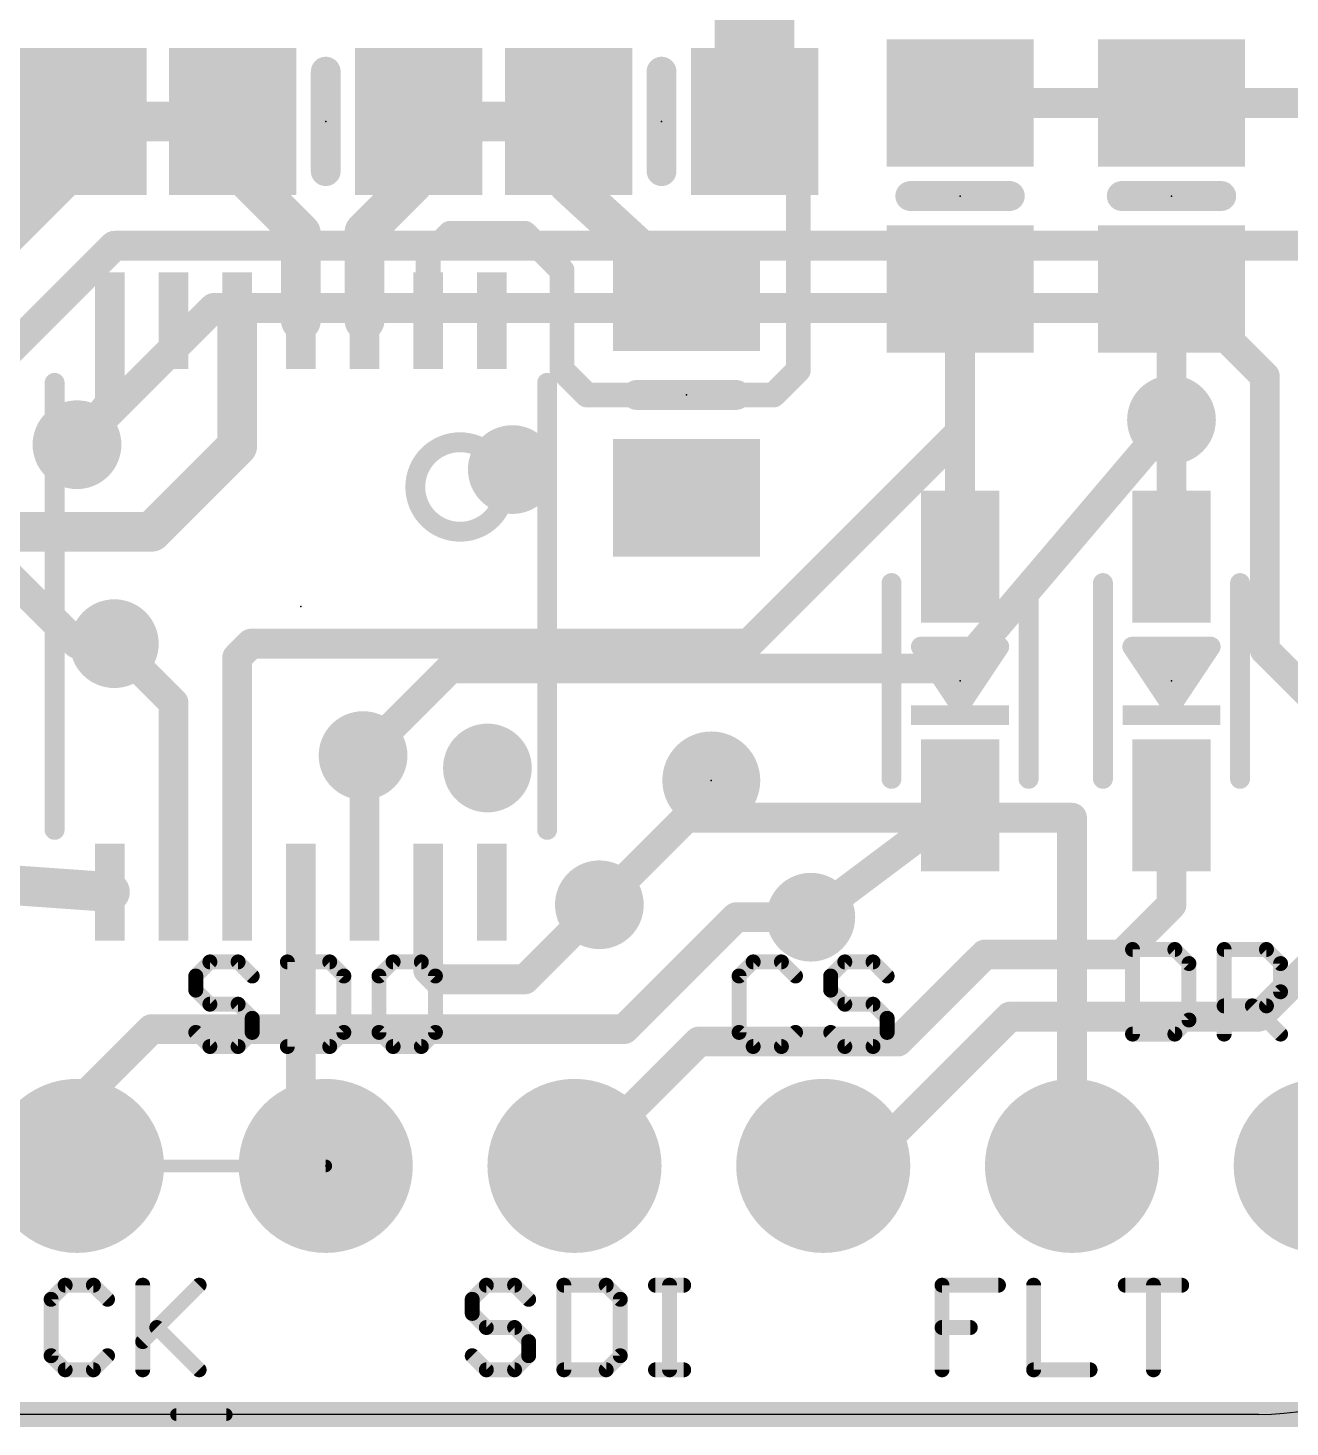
# Model space of a CAD drawing. Extents: x -11.5 to 29.3, y -5.3 to 31.6.
# Drawn here: x 9.02 to 21.91, y -0.13 to 14.16 of the extents above; entities that cross this region are included whole.
import ezdxf

# ---------------------------------------------------------------- set-up
doc = ezdxf.new("R2010")
doc.units = 0
for name, color, linetype in [('1', 12, 'CONTINUOUS'), ('16', 132, 'CONTINUOUS'), ('17', 110, 'CONTINUOUS'), ('18', 110, 'CONTINUOUS'), ('20', 53, 'CONTINUOUS'), ('21', 40, 'CONTINUOUS'), ('23', 40, 'CONTINUOUS'), ('47', 253, 'CONTINUOUS')]:
    doc.layers.add(name, color=color, linetype=linetype)

# ---------------------------------------------------------------- blocks, each defined once
blk = doc.blocks.new('RECT')
blk.add_solid([(-0.5, -0.5), (0.5, -0.5), (-0.5, 0.5), (0.5, 0.5)])
blk = doc.blocks.new('PIE')
at = {"const_width": 0.5}
blk.add_lwpolyline([(0, -0.25, 1), (0, 0.25, 1), (0, -0.25)], format="xyb", dxfattribs=at)
blk = doc.blocks.new('ROUNDP')
at = {"const_width": 0.5}
blk.add_lwpolyline([(0, -0.25, 1), (0, 0.25, 1), (0, -0.25)], format="xyb", dxfattribs=at)
blk = doc.blocks.new('ROUNDV')
at = {"const_width": 0.5}
blk.add_lwpolyline([(0, -0.25, 1), (0, 0.25, 1), (0, -0.25)], format="xyb", dxfattribs=at)

msp = doc.modelspace()

# ---------------------------------------------------------------- linework, layer by layer
at = {"layer": '1'}
for points, const_width in [([(16.444, 13.208), (16.444, 15.101)], 0.8128), ([(18.542, 13.396), (20.701, 13.396)], 0.3048), ([(20.701, 13.396), (22.733, 13.396)], 0.3048), ([(11.115, 13.208), (9.586, 13.208)], 0.4064), ([(9.586, 13.208), (9.586, 12.827)], 0.4064), ([(11.115, 12.761), (11.115, 13.208)], 0.4064), ([(12.954, 13.02), (13.015, 13.208)], 0.4064), ([(13.015, 13.208), (14.544, 13.208)], 0.4064), ([(14.544, 13.208), (14.544, 12.568)], 0.4064), ([(16.891, 12.761), (16.444, 13.208)], 0.254), ([(12.954, 12.573), (12.954, 13.02)], 0.4064), ([(9.586, 12.827), (8.062, 11.303)], 0.4064), ([(11.811, 12.065), (11.115, 12.761)], 0.4064), ([(16.891, 10.668), (16.891, 12.761)], 0.254), ([(12.461, 12.08), (12.954, 12.573)], 0.4064), ([(14.544, 12.568), (15.748, 11.464)], 0.4064), ([(11.811, 11.1728), (11.811, 12.065)], 0.4064), ([(12.461, 11.1728), (12.461, 12.08)], 0.4064), ([(13.111, 11.841), (13.335, 12.065)], 0.254), ([(13.335, 12.065), (14.097, 12.065)], 0.254), ([(14.097, 12.065), (14.478, 11.684)], 0.254), ([(13.111, 11.1728), (13.111, 11.841)], 0.254), ([(14.478, 11.684), (14.478, 10.668)], 0.254), ([(18.542, 10.033), (18.542, 11.496)], 0.3048), ([(20.701, 11.496), (20.701, 10.668)], 0.3048), ([(20.701, 11.496), (20.701, 10.16)], 0.3048), ([(9.861, 10.332), (9.861, 11.1728)], 0.3048), ([(11.161, 9.891), (11.161, 11.1728)], 0.4064), ([(14.478, 10.668), (14.732, 10.414)], 0.254), ([(16.637, 10.414), (16.891, 10.668)], 0.254), ([(9.525, 9.906), (9.861, 10.332)], 0.3048), ([(14.732, 10.414), (16.637, 10.414)], 0.254), ([(20.701, 10.16), (20.701, 8.763)], 0.3048), ([(18.542, 10.033), (16.383, 7.874)], 0.3048), ([(18.542, 8.763), (18.542, 10.033)], 0.3048), ([(10.287, 9.017), (11.161, 9.891)], 0.4064), ([(8.443, 9.017), (10.287, 9.017)], 0.4064), ([(10.511, 7.269), (9.906, 7.874)], 0.3048), ([(11.303, 7.874), (11.161, 7.732)], 0.3048), ([(16.383, 7.874), (11.303, 7.874)], 0.3048), ([(11.161, 7.732), (11.161, 5.3372)], 0.3048), ([(10.511, 5.3372), (10.511, 7.269)], 0.3048), ([(12.461, 6.716), (12.446, 6.731)], 0.3048), ([(12.461, 5.3372), (12.461, 6.716)], 0.3048), ([(18.542, 6.223), (17.018, 5.08)], 0.3048), ([(20.701, 6.223), (20.701, 5.207)], 0.3048), ([(9.861, 5.3372), (8.062, 5.4642)], 0.4064), ([(11.811, 5.3372), (11.811, 2.794)], 0.3048), ([(13.111, 5.3372), (13.111, 4.542)], 0.3048), ([(14.097, 4.445), (14.859, 5.207)], 0.3048), ([(14.478, 4.826), (14.859, 5.207)], 0.3048), ([(20.701, 5.207), (20.193, 4.699)], 0.3048), ([(22.733, 5.207), (21.59, 4.064)], 0.3048), ([(18.796, 4.699), (17.907, 3.81)], 0.3048), ([(20.193, 4.699), (18.796, 4.699)], 0.3048), ([(13.111, 4.542), (13.208, 4.445)], 0.3048), ([(13.208, 4.445), (14.097, 4.445)], 0.3048), ([(19.05, 4.064), (17.526, 2.54)], 0.3048), ([(21.59, 4.064), (19.05, 4.064)], 0.3048), ([(15.875, 3.81), (14.605, 2.54)], 0.3048), ([(17.907, 3.81), (15.875, 3.81)], 0.3048), ([(11.811, 2.794), (12.065, 2.54)], 0.3048), ([(17.526, 2.54), (17.145, 2.54)], 0.3048), ([(24.13, 0), (0, 0)], 0.254)]:
    msp.add_lwpolyline(points, dxfattribs=dict(at, const_width=const_width))
for points, const_width in [([(18.542, 13.4722, 1), (18.542, 13.3198)], 0.1524), ([(20.701, 13.4722, 1), (20.701, 13.3198)], 0.1524), ([(20.701, 13.3198, 1), (20.701, 13.4722)], 0.1524), ([(9.586, 13.3096, 1), (9.586, 13.1064)], 0.2032), ([(9.6876, 13.208, 1), (9.4844, 13.208)], 0.2032), ([(11.2166, 13.208, 1), (11.0134, 13.208)], 0.2032), ([(11.115, 13.1064, 1), (11.115, 13.3096)], 0.2032), ([(13.015, 13.3096, 1), (13.015, 13.1064)], 0.2032), ([(13.1116, 13.1766, 1), (12.9184, 13.2394)], 0.2032), ([(14.6456, 13.208, 1), (14.4424, 13.208)], 0.2032), ([(14.544, 13.1064, 1), (14.544, 13.3096)], 0.2032), ([(16.2408, 13.208, 1), (16.6472, 13.208)], 0.4064), ([(16.4889, 13.2529, 1), (16.3991, 13.1631)], 0.127), ([(13.0556, 13.02, 1), (12.8524, 13.02)], 0.2032), ([(12.8574, 13.0514, 1), (13.0506, 12.9886)], 0.2032), ([(9.6578, 12.7552, 1), (9.5142, 12.8988)], 0.2032), ([(9.4844, 12.827, 1), (9.6876, 12.827)], 0.2032), ([(11.0134, 12.761, 1), (11.2166, 12.761)], 0.2032), ([(11.1868, 12.8328, 1), (11.0432, 12.6892)], 0.2032), ([(16.9545, 12.761, 1), (16.8275, 12.761)], 0.127), ([(16.8461, 12.7161, 1), (16.9359, 12.8059)], 0.127), ([(13.0258, 12.5012, 1), (12.8822, 12.6448)], 0.2032), ([(14.6127, 12.6429, 1), (14.4753, 12.4931)], 0.2032), ([(12.8524, 12.573, 1), (13.0556, 12.573)], 0.2032), ([(14.4424, 12.568, 1), (14.6456, 12.568)], 0.2032), ([(11.9126, 12.065, 1), (11.7094, 12.065)], 0.2032), ([(11.7392, 11.9932, 1), (11.8828, 12.1368)], 0.2032), ([(12.5626, 12.08, 1), (12.3594, 12.08)], 0.2032), ([(12.3892, 12.1518, 1), (12.5328, 12.0082)], 0.2032), ([(13.335, 12.1285, 1), (13.335, 12.0015)], 0.127), ([(13.3799, 12.0201, 1), (13.2901, 12.1099)], 0.127), ([(14.1419, 12.1099, 1), (14.0521, 12.0201)], 0.127), ([(14.097, 12.0015, 1), (14.097, 12.1285)], 0.127), ([(13.1745, 11.841, 1), (13.0475, 11.841)], 0.127), ([(13.0661, 11.8859, 1), (13.1559, 11.7961)], 0.127), ([(14.5415, 11.684, 1), (14.4145, 11.684)], 0.127), ([(14.4331, 11.6391, 1), (14.5229, 11.7289)], 0.127), ([(15.6793, 11.3891, 1), (15.8167, 11.5389)], 0.2032), ([(18.6182, 11.496, 1), (18.4658, 11.496)], 0.1524), ([(20.7772, 11.496, 1), (20.6248, 11.496)], 0.1524), ([(20.7772, 11.496, 1), (20.6248, 11.496)], 0.1524), ([(9.9372, 11.1728, 1), (9.7848, 11.1728)], 0.1524), ([(11.2626, 11.1728, 1), (11.0594, 11.1728)], 0.2032), ([(11.7094, 11.1728, 1), (11.9126, 11.1728)], 0.2032), ([(12.3594, 11.1728, 1), (12.5626, 11.1728)], 0.2032), ([(13.0475, 11.1728, 1), (13.1745, 11.1728)], 0.127), ([(14.5229, 10.7129, 1), (14.4331, 10.6231)], 0.127), ([(14.4145, 10.668, 1), (14.5415, 10.668)], 0.127), ([(16.8275, 10.668, 1), (16.9545, 10.668)], 0.127), ([(16.9359, 10.6231, 1), (16.8461, 10.7129)], 0.127), ([(20.6248, 10.668, 1), (20.7772, 10.668)], 0.1524), ([(9.9208, 10.2848, 1), (9.8012, 10.3792)], 0.1524), ([(14.732, 10.4775, 1), (14.732, 10.3505)], 0.127), ([(14.6871, 10.3691, 1), (14.7769, 10.4589)], 0.127), ([(16.5921, 10.4589, 1), (16.6819, 10.3691)], 0.127), ([(16.637, 10.3505, 1), (16.637, 10.4775)], 0.127), ([(9.7848, 10.332, 1), (9.9372, 10.332)], 0.1524), ([(20.7772, 10.16, 1), (20.6248, 10.16)], 0.1524), ([(18.6182, 10.033, 1), (18.4658, 10.033)], 0.1524), ([(18.5959, 9.9791, 1), (18.4881, 10.0869)], 0.1524), ([(20.6248, 10.16, 1), (20.7772, 10.16)], 0.1524), ([(9.4652, 9.9532, 1), (9.5848, 9.8588)], 0.1524), ([(11.2328, 9.8192, 1), (11.0892, 9.9628)], 0.2032), ([(18.4658, 10.033, 1), (18.6182, 10.033)], 0.1524), ([(11.0594, 9.891, 1), (11.2626, 9.891)], 0.2032), ([(10.2152, 9.0888, 1), (10.3588, 8.9452)], 0.2032), ([(10.287, 8.9154, 1), (10.287, 9.1186)], 0.2032), ([(18.4658, 8.763, 1), (18.6182, 8.763)], 0.1524), ([(20.6248, 8.763, 1), (20.7772, 8.763)], 0.1524), ([(9.9599, 7.9279, 1), (9.8521, 7.8201)], 0.1524), ([(11.303, 7.9502, 1), (11.303, 7.7978)], 0.1524), ([(11.3569, 7.8201, 1), (11.2491, 7.9279)], 0.1524), ([(16.3291, 7.9279, 1), (16.4369, 7.8201)], 0.1524), ([(16.383, 7.7978, 1), (16.383, 7.9502)], 0.1524), ([(11.2372, 7.732, 1), (11.0848, 7.732)], 0.1524), ([(11.1071, 7.7859, 1), (11.2149, 7.6781)], 0.1524), ([(10.5872, 7.269, 1), (10.4348, 7.269)], 0.1524), ([(10.4571, 7.2151, 1), (10.5649, 7.3229)], 0.1524), ([(12.4999, 6.7849, 1), (12.3921, 6.6771)], 0.1524), ([(12.5372, 6.716, 1), (12.3848, 6.716)], 0.1524), ([(12.4071, 6.6621, 1), (12.5149, 6.7699)], 0.1524), ([(18.5877, 6.162, 1), (18.4963, 6.284)], 0.1524), ([(20.7772, 6.223, 1), (20.6248, 6.223)], 0.1524), ([(9.8538, 5.2359, 1), (9.8682, 5.4385)], 0.2032), ([(11.8872, 5.3372, 1), (11.7348, 5.3372)], 0.1524), ([(13.1872, 5.3372, 1), (13.0348, 5.3372)], 0.1524), ([(10.4348, 5.3372, 1), (10.5872, 5.3372)], 0.1524), ([(11.0848, 5.3372, 1), (11.2372, 5.3372)], 0.1524), ([(12.3848, 5.3372, 1), (12.5372, 5.3372)], 0.1524), ([(14.9129, 5.1531, 1), (14.8051, 5.2609)], 0.1524), ([(14.9129, 5.1531, 1), (14.8051, 5.2609)], 0.1524), ([(20.7549, 5.1531, 1), (20.6471, 5.2609)], 0.1524), ([(16.9723, 5.141, 1), (17.0637, 5.019)], 0.1524), ([(20.6248, 5.207, 1), (20.7772, 5.207)], 0.1524), ([(14.4241, 4.8799, 1), (14.5319, 4.7721)], 0.1524), ([(18.796, 4.7752, 1), (18.796, 4.6228)], 0.1524), ([(18.8499, 4.6451, 1), (18.7421, 4.7529)], 0.1524), ([(20.1391, 4.7529, 1), (20.2469, 4.6451)], 0.1524), ([(20.193, 4.6228, 1), (20.193, 4.7752)], 0.1524), ([(13.1649, 4.5959, 1), (13.0571, 4.4881)], 0.1524), ([(13.0348, 4.542, 1), (13.1872, 4.542)], 0.1524), ([(13.208, 4.5212, 1), (13.208, 4.3688)], 0.1524), ([(13.1541, 4.3911, 1), (13.2619, 4.4989)], 0.1524), ([(14.0431, 4.4989, 1), (14.1509, 4.3911)], 0.1524), ([(14.097, 4.3688, 1), (14.097, 4.5212)], 0.1524), ([(19.05, 4.1402, 1), (19.05, 3.9878)], 0.1524), ([(19.1039, 4.0101, 1), (18.9961, 4.1179)], 0.1524), ([(21.5361, 4.1179, 1), (21.6439, 4.0101)], 0.1524), ([(21.59, 3.9878, 1), (21.59, 4.1402)], 0.1524), ([(15.875, 3.8862, 1), (15.875, 3.7338)], 0.1524), ([(15.9289, 3.7561, 1), (15.8211, 3.8639)], 0.1524), ([(17.8531, 3.8639, 1), (17.9609, 3.7561)], 0.1524), ([(17.907, 3.7338, 1), (17.907, 3.8862)], 0.1524), ([(11.8649, 2.8479, 1), (11.7571, 2.7401)], 0.1524), ([(11.7348, 2.794, 1), (11.8872, 2.794)], 0.1524), ([(12.0111, 2.4861, 1), (12.1189, 2.5939)], 0.1524), ([(14.5511, 2.5939, 1), (14.6589, 2.4861)], 0.1524), ([(17.145, 2.6162, 1), (17.145, 2.4638)], 0.1524), ([(17.4721, 2.5939, 1), (17.5799, 2.4861)], 0.1524), ([(17.526, 2.4638, 1), (17.526, 2.6162)], 0.1524)]:
    msp.add_lwpolyline(points, format="xyb", dxfattribs=dict(at, const_width=const_width))
at = {"layer": '16'}
for points, const_width in [([(8.509, 10.541), (9.906, 11.938)], 0.3048), ([(9.906, 11.938), (22.733, 11.938)], 0.3048), ([(10.922, 11.303), (9.525, 9.906)], 0.3048), ([(10.922, 11.303), (20.955, 11.303)], 0.3048), ([(20.955, 11.303), (21.6535, 10.6045)], 0.3048), ([(21.6535, 10.6045), (21.6535, 7.8105)], 0.3048), ([(18.542, 7.62), (20.701, 10.16)], 0.3048), ([(9.525, 7.874), (8.509, 8.89)], 0.3048), ([(9.906, 7.874), (9.525, 7.874)], 0.3048), ([(22.225, 7.239), (21.6535, 7.8105)], 0.3048), ([(12.446, 6.731), (13.335, 7.62)], 0.3048), ([(13.335, 7.62), (18.542, 7.62)], 0.3048), ([(14.859, 5.207), (15.748, 6.096)], 0.3048), ([(15.748, 6.096), (19.685, 6.096)], 0.3048), ([(19.685, 6.096), (19.685, 2.54)], 0.3048), ([(16.256, 5.08), (15.113, 3.937)], 0.3048), ([(17.018, 5.08), (16.256, 5.08)], 0.3048), ([(10.287, 3.937), (9.525, 3.175)], 0.3048), ([(14.859, 3.937), (10.287, 3.937)], 0.3048), ([(15.113, 3.937), (14.859, 3.937)], 0.3048), ([(9.525, 3.175), (9.525, 2.54)], 0.3048), ([(24.13, 0), (0, 0)], 0.254)]:
    msp.add_lwpolyline(points, dxfattribs=dict(at, const_width=const_width))
at = {"layer": '16', "const_width": 0.1524}
for points in [[(9.906, 12.0142, 1), (9.906, 11.8618)], [(9.9599, 11.8841, 1), (9.8521, 11.9919)], [(10.922, 11.3792, 1), (10.922, 11.2268)], [(10.9759, 11.2491, 1), (10.8681, 11.3569)], [(21.0089, 11.3569, 1), (20.9011, 11.2491)], [(20.955, 11.2268, 1), (20.955, 11.3792)], [(21.7297, 10.6045, 1), (21.5773, 10.6045)], [(21.5996, 10.5506, 1), (21.7074, 10.6584)], [(20.7591, 10.1106, 1), (20.6429, 10.2094)], [(9.4711, 9.9599, 1), (9.5789, 9.8521)], [(9.525, 7.9502, 1), (9.525, 7.7978)], [(9.4711, 7.8201, 1), (9.5789, 7.9279)], [(9.906, 7.7978, 1), (9.906, 7.9502)], [(21.7074, 7.8644, 1), (21.5996, 7.7566)], [(21.5773, 7.8105, 1), (21.7297, 7.8105)], [(13.335, 7.6962, 1), (13.335, 7.5438)], [(13.3889, 7.5661, 1), (13.2811, 7.6739)], [(18.4839, 7.6694, 1), (18.6001, 7.5706)], [(18.542, 7.5438, 1), (18.542, 7.6962)], [(12.3921, 6.7849, 1), (12.4999, 6.6771)], [(15.748, 6.1722, 1), (15.748, 6.0198)], [(15.8019, 6.0421, 1), (15.6941, 6.1499)], [(19.7612, 6.096, 1), (19.6088, 6.096)], [(19.685, 6.0198, 1), (19.685, 6.1722)], [(14.8051, 5.2609, 1), (14.9129, 5.1531)], [(16.256, 5.1562, 1), (16.256, 5.0038)], [(16.3099, 5.0261, 1), (16.2021, 5.1339)], [(17.018, 5.0038, 1), (17.018, 5.1562)], [(10.287, 4.0132, 1), (10.287, 3.8608)], [(10.3409, 3.8831, 1), (10.2331, 3.9909)], [(14.859, 4.0132, 1), (14.859, 3.8608)], [(14.859, 3.8608, 1), (14.859, 4.0132)], [(15.0591, 3.9909, 1), (15.1669, 3.8831)], [(15.113, 3.8608, 1), (15.113, 4.0132)], [(9.6012, 3.175, 1), (9.4488, 3.175)], [(9.4711, 3.2289, 1), (9.5789, 3.1211)], [(9.4488, 2.54, 1), (9.6012, 2.54)], [(19.6088, 2.54, 1), (19.7612, 2.54)]]:
    msp.add_lwpolyline(points, format="xyb", dxfattribs=at)
at = {"layer": '20'}
msp.add_line((21.59, 0), (2.54, 0), dxfattribs=at)
msp.add_arc((21.59, 2.54), 2.54, 270, 0, dxfattribs=at)
at = {"layer": '21'}
for points, const_width in [([(12.065, 12.7), (12.065, 13.716)], 0.3048), ([(15.494, 12.7), (15.494, 13.716)], 0.3048), ([(18.034, 12.446), (19.05, 12.446)], 0.3048), ([(20.193, 12.446), (21.209, 12.446)], 0.3048), ([(9.2964, 5.9722), (9.2964, 10.5378)], 0.2032), ([(14.3256, 10.5378), (14.3256, 5.9722)], 0.2032), ([(15.24, 10.414), (16.256, 10.414)], 0.3048), ([(17.842, 6.493), (17.842, 8.493)], 0.2032), ([(19.242, 8.493), (19.242, 6.493)], 0.2032), ([(20.001, 6.493), (20.001, 8.493)], 0.2032), ([(21.401, 8.493), (21.401, 6.493)], 0.2032), ([(18.542, 7.243), (18.142, 7.843)], 0.2032), ([(18.142, 7.843), (18.942, 7.843)], 0.2032), ([(18.942, 7.843), (18.542, 7.243)], 0.2032), ([(20.701, 7.243), (20.301, 7.843)], 0.2032), ([(20.301, 7.843), (21.101, 7.843)], 0.2032), ([(21.101, 7.843), (20.701, 7.243)], 0.2032), ([(18.542, 7.393), (18.342, 7.693)], 0.2032), ([(18.342, 7.693), (18.742, 7.693)], 0.2032), ([(18.742, 7.693), (18.542, 7.393)], 0.2032), ([(20.701, 7.393), (20.501, 7.693)], 0.2032), ([(20.501, 7.693), (20.901, 7.693)], 0.2032), ([(20.901, 7.693), (20.701, 7.393)], 0.2032), ([(18.4584, 7.5184), (18.6256, 7.5184)], 0.2032), ([(20.6174, 7.5184), (20.7846, 7.5184)], 0.2032), ([(20.3032, 4.7505), (20.3032, 3.8862)], 0.1524), ([(20.7353, 4.7505), (20.3032, 4.7505)], 0.1524), ([(20.8794, 4.6065), (20.7353, 4.7505)], 0.1524), ([(21.2387, 3.8862), (21.2387, 4.7505)], 0.1524), ([(21.2387, 4.7505), (21.6708, 4.7505)], 0.1524), ([(21.6708, 4.7505), (21.8149, 4.6065)], 0.1524), ([(10.882, 4.6235), (10.7379, 4.4795)], 0.1524), ([(11.1701, 4.6235), (10.882, 4.6235)], 0.1524), ([(11.3141, 4.4795), (11.1701, 4.6235)], 0.1524), ([(11.6734, 4.6235), (11.6734, 3.7592)], 0.1524), ([(12.1056, 4.6235), (11.6734, 4.6235)], 0.1524), ([(12.2497, 4.4795), (12.1056, 4.6235)], 0.1524), ([(12.753, 4.6235), (12.609, 4.4795)], 0.1524), ([(13.0411, 4.6235), (12.753, 4.6235)], 0.1524), ([(13.1852, 4.4795), (13.0411, 4.6235)], 0.1524), ([(16.4297, 4.6235), (16.2857, 4.4795)], 0.1524), ([(16.7179, 4.6235), (16.4297, 4.6235)], 0.1524), ([(16.8619, 4.4795), (16.7179, 4.6235)], 0.1524), ([(17.3653, 4.6235), (17.2212, 4.4795)], 0.1524), ([(17.6534, 4.6235), (17.3653, 4.6235)], 0.1524), ([(17.7974, 4.4795), (17.6534, 4.6235)], 0.1524), ([(20.8794, 4.0303), (20.8794, 4.6065)], 0.1524), ([(21.8149, 4.6065), (21.8149, 4.3184)], 0.1524), ([(10.7379, 4.4795), (10.7379, 4.3354)], 0.1524), ([(12.2497, 3.9033), (12.2497, 4.4795)], 0.1524), ([(12.609, 4.4795), (12.609, 3.9033)], 0.1524), ([(13.1852, 3.9033), (13.1852, 4.4795)], 0.1524), ([(16.2857, 4.4795), (16.2857, 3.9033)], 0.1524), ([(17.2212, 4.4795), (17.2212, 4.3354)], 0.1524), ([(10.7379, 4.3354), (10.882, 4.1914)], 0.1524), ([(17.2212, 4.3354), (17.3653, 4.1914)], 0.1524), ([(21.8149, 4.3184), (21.6708, 4.1743)], 0.1524), ([(10.882, 4.1914), (11.1701, 4.1914)], 0.1524), ([(11.1701, 4.1914), (11.3141, 4.0473)], 0.1524), ([(17.3653, 4.1914), (17.6534, 4.1914)], 0.1524), ([(17.6534, 4.1914), (17.7974, 4.0473)], 0.1524), ([(21.6708, 4.1743), (21.2387, 4.1743)], 0.1524), ([(21.5268, 4.1743), (21.8149, 3.8862)], 0.1524), ([(11.3141, 4.0473), (11.3141, 3.9033)], 0.1524), ([(17.7974, 4.0473), (17.7974, 3.9033)], 0.1524), ([(20.7353, 3.8862), (20.8794, 4.0303)], 0.1524), ([(10.882, 3.7592), (10.7379, 3.9033)], 0.1524), ([(11.3141, 3.9033), (11.1701, 3.7592)], 0.1524), ([(12.1056, 3.7592), (12.2497, 3.9033)], 0.1524), ([(12.609, 3.9033), (12.753, 3.7592)], 0.1524), ([(13.0411, 3.7592), (13.1852, 3.9033)], 0.1524), ([(16.2857, 3.9033), (16.4297, 3.7592)], 0.1524), ([(16.7179, 3.7592), (16.8619, 3.9033)], 0.1524), ([(17.3653, 3.7592), (17.2212, 3.9033)], 0.1524), ([(17.7974, 3.9033), (17.6534, 3.7592)], 0.1524), ([(20.3032, 3.8862), (20.7353, 3.8862)], 0.1524), ([(11.1701, 3.7592), (10.882, 3.7592)], 0.1524), ([(11.6734, 3.7592), (12.1056, 3.7592)], 0.1524), ([(12.753, 3.7592), (13.0411, 3.7592)], 0.1524), ([(16.4297, 3.7592), (16.7179, 3.7592)], 0.1524), ([(17.6534, 3.7592), (17.3653, 3.7592)], 0.1524), ([(9.4045, 1.3215), (9.2604, 1.1775)], 0.1524), ([(9.6926, 1.3215), (9.4045, 1.3215)], 0.1524), ([(9.8367, 1.1775), (9.6926, 1.3215)], 0.1524), ([(10.196, 1.3215), (10.196, 0.4572)], 0.1524), ([(10.196, 0.7453), (10.7722, 1.3215)], 0.1524), ([(13.7049, 1.3215), (13.5608, 1.1775)], 0.1524), ([(13.993, 1.3215), (13.7049, 1.3215)], 0.1524), ([(14.1371, 1.1775), (13.993, 1.3215)], 0.1524), ([(14.4964, 1.3215), (14.4964, 0.4572)], 0.1524), ([(14.9285, 1.3215), (14.4964, 1.3215)], 0.1524), ([(15.0726, 1.1775), (14.9285, 1.3215)], 0.1524), ([(15.4319, 1.3215), (15.72, 1.3215)], 0.1524), ([(15.5759, 0.4572), (15.5759, 1.3215)], 0.1524), ([(18.3579, 0.4572), (18.3579, 1.3215)], 0.1524), ([(18.3579, 1.3215), (18.9341, 1.3215)], 0.1524), ([(19.2934, 1.3215), (19.2934, 0.4572)], 0.1524), ([(20.229, 1.3215), (20.8052, 1.3215)], 0.1524), ([(20.5171, 0.4572), (20.5171, 1.3215)], 0.1524), ([(9.2604, 1.1775), (9.2604, 0.6013)], 0.1524), ([(13.5608, 1.1775), (13.5608, 1.0334)], 0.1524), ([(15.0726, 0.6013), (15.0726, 1.1775)], 0.1524), ([(13.5608, 1.0334), (13.7049, 0.8894)], 0.1524), ([(10.34, 0.8894), (10.7722, 0.4572)], 0.1524), ([(13.7049, 0.8894), (13.993, 0.8894)], 0.1524), ([(13.993, 0.8894), (14.1371, 0.7453)], 0.1524), ([(18.3579, 0.8894), (18.646, 0.8894)], 0.1524), ([(14.1371, 0.7453), (14.1371, 0.6013)], 0.1524), ([(9.2604, 0.6013), (9.4045, 0.4572)], 0.1524), ([(9.6926, 0.4572), (9.8367, 0.6013)], 0.1524), ([(13.7049, 0.4572), (13.5608, 0.6013)], 0.1524), ([(14.1371, 0.6013), (13.993, 0.4572)], 0.1524), ([(14.9285, 0.4572), (15.0726, 0.6013)], 0.1524), ([(9.4045, 0.4572), (9.6926, 0.4572)], 0.1524), ([(13.993, 0.4572), (13.7049, 0.4572)], 0.1524), ([(14.4964, 0.4572), (14.9285, 0.4572)], 0.1524), ([(15.4319, 0.4572), (15.72, 0.4572)], 0.1524), ([(19.2934, 0.4572), (19.8697, 0.4572)], 0.1524)]:
    msp.add_lwpolyline(points, dxfattribs=dict(at, const_width=const_width))
for points, const_width in [([(12.1412, 13.716, 1), (11.9888, 13.716)], 0.1524), ([(15.5702, 13.716, 1), (15.4178, 13.716)], 0.1524), ([(11.9888, 12.7, 1), (12.1412, 12.7)], 0.1524), ([(15.4178, 12.7, 1), (15.5702, 12.7)], 0.1524), ([(18.034, 12.5222, 1), (18.034, 12.3698)], 0.1524), ([(19.05, 12.3698, 1), (19.05, 12.5222)], 0.1524), ([(20.193, 12.5222, 1), (20.193, 12.3698)], 0.1524), ([(21.209, 12.3698, 1), (21.209, 12.5222)], 0.1524), ([(9.3472, 10.5378, 1), (9.2456, 10.5378)], 0.1016), ([(14.3764, 10.5378, 1), (14.2748, 10.5378)], 0.1016), ([(15.24, 10.4902, 1), (15.24, 10.3378)], 0.1524), ([(16.256, 10.3378, 1), (16.256, 10.4902)], 0.1524), ([(13.4366, 9.017, 1), (13.4366, 9.9314, 1), (13.4366, 9.017)], 0.2032), ([(17.8928, 8.493, 1), (17.7912, 8.493)], 0.1016), ([(19.2928, 8.493, 1), (19.1912, 8.493)], 0.1016), ([(20.0518, 8.493, 1), (19.9502, 8.493)], 0.1016), ([(21.4518, 8.493, 1), (21.3502, 8.493)], 0.1016), ([(18.1843, 7.8712, 1), (18.0997, 7.8148)], 0.1016), ([(18.142, 7.8938, 1), (18.142, 7.7922)], 0.1016), ([(18.9843, 7.8148, 1), (18.8997, 7.8712)], 0.1016), ([(18.942, 7.7922, 1), (18.942, 7.8938)], 0.1016), ([(20.3433, 7.8712, 1), (20.2587, 7.8148)], 0.1016), ([(20.301, 7.8938, 1), (20.301, 7.7922)], 0.1016), ([(21.1433, 7.8148, 1), (21.0587, 7.8712)], 0.1016), ([(21.101, 7.7922, 1), (21.101, 7.8938)], 0.1016), ([(18.3843, 7.7212, 1), (18.2997, 7.6648)], 0.1016), ([(18.342, 7.7438, 1), (18.342, 7.6422)], 0.1016), ([(18.7843, 7.6648, 1), (18.6997, 7.7212)], 0.1016), ([(18.742, 7.6422, 1), (18.742, 7.7438)], 0.1016), ([(20.5433, 7.7212, 1), (20.4587, 7.6648)], 0.1016), ([(20.501, 7.7438, 1), (20.501, 7.6422)], 0.1016), ([(20.9433, 7.6648, 1), (20.8587, 7.7212)], 0.1016), ([(20.901, 7.6422, 1), (20.901, 7.7438)], 0.1016), ([(18.4584, 7.5692, 1), (18.4584, 7.4676)], 0.1016), ([(18.6256, 7.4676, 1), (18.6256, 7.5692)], 0.1016), ([(20.6174, 7.5692, 1), (20.6174, 7.4676)], 0.1016), ([(20.7846, 7.4676, 1), (20.7846, 7.5692)], 0.1016), ([(18.4997, 7.4212, 1), (18.5843, 7.3648)], 0.1016), ([(18.4997, 7.3648, 1), (18.5843, 7.4212)], 0.1016), ([(20.6587, 7.4212, 1), (20.7433, 7.3648)], 0.1016), ([(20.6587, 7.3648, 1), (20.7433, 7.4212)], 0.1016), ([(18.4997, 7.2712, 1), (18.5843, 7.2148)], 0.1016), ([(18.4997, 7.2148, 1), (18.5843, 7.2712)], 0.1016), ([(20.6587, 7.2712, 1), (20.7433, 7.2148)], 0.1016), ([(20.6587, 7.2148, 1), (20.7433, 7.2712)], 0.1016), ([(17.7912, 6.493, 1), (17.8928, 6.493)], 0.1016), ([(19.1912, 6.493, 1), (19.2928, 6.493)], 0.1016), ([(19.9502, 6.493, 1), (20.0518, 6.493)], 0.1016), ([(21.3502, 6.493, 1), (21.4518, 6.493)], 0.1016), ([(9.2456, 5.9722, 1), (9.3472, 5.9722)], 0.1016), ([(14.2748, 5.9722, 1), (14.3764, 5.9722)], 0.1016), ([(20.3413, 4.7505, 1), (20.2651, 4.7505)], 0.0762), ([(20.3032, 4.7886, 1), (20.3032, 4.7124)], 0.0762), ([(20.7623, 4.7775, 1), (20.7084, 4.7236)], 0.0762), ([(20.7353, 4.7124, 1), (20.7353, 4.7886)], 0.0762), ([(21.2768, 4.7505, 1), (21.2006, 4.7505)], 0.0762), ([(21.2387, 4.7886, 1), (21.2387, 4.7124)], 0.0762), ([(21.6978, 4.7775, 1), (21.6439, 4.7236)], 0.0762), ([(21.6708, 4.7124, 1), (21.6708, 4.7886)], 0.0762), ([(10.882, 4.6616, 1), (10.882, 4.5854)], 0.0762), ([(10.9089, 4.5966, 1), (10.855, 4.6505)], 0.0762), ([(11.197, 4.6505, 1), (11.1431, 4.5966)], 0.0762), ([(11.1701, 4.5854, 1), (11.1701, 4.6616)], 0.0762), ([(11.7115, 4.6235, 1), (11.6353, 4.6235)], 0.0762), ([(11.6734, 4.6616, 1), (11.6734, 4.5854)], 0.0762), ([(12.1326, 4.6505, 1), (12.0787, 4.5966)], 0.0762), ([(12.1056, 4.5854, 1), (12.1056, 4.6616)], 0.0762), ([(12.753, 4.6616, 1), (12.753, 4.5854)], 0.0762), ([(12.78, 4.5966, 1), (12.7261, 4.6505)], 0.0762), ([(13.0681, 4.6505, 1), (13.0142, 4.5966)], 0.0762), ([(13.0411, 4.5854, 1), (13.0411, 4.6616)], 0.0762), ([(16.4297, 4.6616, 1), (16.4297, 4.5854)], 0.0762), ([(16.4567, 4.5966, 1), (16.4028, 4.6505)], 0.0762), ([(16.7448, 4.6505, 1), (16.6909, 4.5966)], 0.0762), ([(16.7179, 4.5854, 1), (16.7179, 4.6616)], 0.0762), ([(17.3653, 4.6616, 1), (17.3653, 4.5854)], 0.0762), ([(17.3922, 4.5966, 1), (17.3383, 4.6505)], 0.0762), ([(17.6803, 4.6505, 1), (17.6264, 4.5966)], 0.0762), ([(17.6534, 4.5854, 1), (17.6534, 4.6616)], 0.0762), ([(20.9175, 4.6065, 1), (20.8413, 4.6065)], 0.0762), ([(20.8524, 4.5795, 1), (20.9063, 4.6334)], 0.0762), ([(21.853, 4.6065, 1), (21.7768, 4.6065)], 0.0762), ([(21.788, 4.5795, 1), (21.8418, 4.6334)], 0.0762), ([(10.776, 4.4795, 1), (10.6998, 4.4795)], 0.0762), ([(10.711, 4.5064, 1), (10.7649, 4.4525)], 0.0762), ([(11.2872, 4.4525, 1), (11.3411, 4.5064)], 0.0762), ([(12.2878, 4.4795, 1), (12.2116, 4.4795)], 0.0762), ([(12.2227, 4.4525, 1), (12.2766, 4.5064)], 0.0762), ([(12.582, 4.5064, 1), (12.6359, 4.4525)], 0.0762), ([(12.6471, 4.4795, 1), (12.5709, 4.4795)], 0.0762), ([(13.2233, 4.4795, 1), (13.1471, 4.4795)], 0.0762), ([(13.1582, 4.4525, 1), (13.2121, 4.5064)], 0.0762), ([(16.2587, 4.5064, 1), (16.3126, 4.4525)], 0.0762), ([(16.3238, 4.4795, 1), (16.2476, 4.4795)], 0.0762), ([(16.835, 4.4525, 1), (16.8888, 4.5064)], 0.0762), ([(17.2593, 4.4795, 1), (17.1831, 4.4795)], 0.0762), ([(17.1943, 4.5064, 1), (17.2481, 4.4525)], 0.0762), ([(17.7705, 4.4525, 1), (17.8244, 4.5064)], 0.0762), ([(10.7649, 4.3624, 1), (10.711, 4.3085)], 0.0762), ([(10.6998, 4.3354, 1), (10.776, 4.3354)], 0.0762), ([(17.2481, 4.3624, 1), (17.1943, 4.3085)], 0.0762), ([(17.1831, 4.3354, 1), (17.2593, 4.3354)], 0.0762), ([(21.7768, 4.3184, 1), (21.853, 4.3184)], 0.0762), ([(21.8418, 4.2914, 1), (21.788, 4.3453)], 0.0762), ([(10.882, 4.2295, 1), (10.882, 4.1533)], 0.0762), ([(10.855, 4.1644, 1), (10.9089, 4.2183)], 0.0762), ([(11.197, 4.2183, 1), (11.1431, 4.1644)], 0.0762), ([(11.1701, 4.1533, 1), (11.1701, 4.2295)], 0.0762), ([(17.3653, 4.2295, 1), (17.3653, 4.1533)], 0.0762), ([(17.3383, 4.1644, 1), (17.3922, 4.2183)], 0.0762), ([(17.6803, 4.2183, 1), (17.6264, 4.1644)], 0.0762), ([(17.6534, 4.1533, 1), (17.6534, 4.2295)], 0.0762), ([(21.2387, 4.2124, 1), (21.2387, 4.1362)], 0.0762), ([(21.5537, 4.2013, 1), (21.4998, 4.1474)], 0.0762), ([(21.6439, 4.2013, 1), (21.6978, 4.1474)], 0.0762), ([(21.6708, 4.1362, 1), (21.6708, 4.2124)], 0.0762), ([(11.3522, 4.0473, 1), (11.276, 4.0473)], 0.0762), ([(11.2872, 4.0204, 1), (11.3411, 4.0743)], 0.0762), ([(17.8355, 4.0473, 1), (17.7593, 4.0473)], 0.0762), ([(17.7705, 4.0204, 1), (17.8244, 4.0743)], 0.0762), ([(20.8413, 4.0303, 1), (20.9175, 4.0303)], 0.0762), ([(20.9063, 4.0033, 1), (20.8524, 4.0572)], 0.0762), ([(10.7649, 3.9302, 1), (10.711, 3.8763)], 0.0762), ([(11.276, 3.9033, 1), (11.3522, 3.9033)], 0.0762), ([(11.3411, 3.8763, 1), (11.2872, 3.9302)], 0.0762), ([(12.2116, 3.9033, 1), (12.2878, 3.9033)], 0.0762), ([(12.2766, 3.8763, 1), (12.2227, 3.9302)], 0.0762), ([(12.6359, 3.9302, 1), (12.582, 3.8763)], 0.0762), ([(12.5709, 3.9033, 1), (12.6471, 3.9033)], 0.0762), ([(13.1471, 3.9033, 1), (13.2233, 3.9033)], 0.0762), ([(13.2121, 3.8763, 1), (13.1582, 3.9302)], 0.0762), ([(16.3126, 3.9302, 1), (16.2587, 3.8763)], 0.0762), ([(16.2476, 3.9033, 1), (16.3238, 3.9033)], 0.0762), ([(16.8888, 3.8763, 1), (16.835, 3.9302)], 0.0762), ([(17.2481, 3.9302, 1), (17.1943, 3.8763)], 0.0762), ([(17.7593, 3.9033, 1), (17.8355, 3.9033)], 0.0762), ([(17.8244, 3.8763, 1), (17.7705, 3.9302)], 0.0762), ([(20.3032, 3.9243, 1), (20.3032, 3.8481)], 0.0762), ([(20.2651, 3.8862, 1), (20.3413, 3.8862)], 0.0762), ([(20.7084, 3.9131, 1), (20.7623, 3.8593)], 0.0762), ([(20.7353, 3.8481, 1), (20.7353, 3.9243)], 0.0762), ([(21.2006, 3.8862, 1), (21.2768, 3.8862)], 0.0762), ([(21.788, 3.8593, 1), (21.8418, 3.9131)], 0.0762), ([(10.882, 3.7973, 1), (10.882, 3.7211)], 0.0762), ([(10.855, 3.7323, 1), (10.9089, 3.7861)], 0.0762), ([(11.1431, 3.7861, 1), (11.197, 3.7323)], 0.0762), ([(11.1701, 3.7211, 1), (11.1701, 3.7973)], 0.0762), ([(11.6734, 3.7973, 1), (11.6734, 3.7211)], 0.0762), ([(11.6353, 3.7592, 1), (11.7115, 3.7592)], 0.0762), ([(12.0787, 3.7861, 1), (12.1326, 3.7323)], 0.0762), ([(12.1056, 3.7211, 1), (12.1056, 3.7973)], 0.0762), ([(12.753, 3.7973, 1), (12.753, 3.7211)], 0.0762), ([(12.7261, 3.7323, 1), (12.78, 3.7861)], 0.0762), ([(13.0142, 3.7861, 1), (13.0681, 3.7323)], 0.0762), ([(13.0411, 3.7211, 1), (13.0411, 3.7973)], 0.0762), ([(16.4297, 3.7973, 1), (16.4297, 3.7211)], 0.0762), ([(16.4028, 3.7323, 1), (16.4567, 3.7861)], 0.0762), ([(16.6909, 3.7861, 1), (16.7448, 3.7323)], 0.0762), ([(16.7179, 3.7211, 1), (16.7179, 3.7973)], 0.0762), ([(17.3653, 3.7973, 1), (17.3653, 3.7211)], 0.0762), ([(17.3383, 3.7323, 1), (17.3922, 3.7861)], 0.0762), ([(17.6264, 3.7861, 1), (17.6803, 3.7323)], 0.0762), ([(17.6534, 3.7211, 1), (17.6534, 3.7973)], 0.0762), ([(9.4045, 1.3596, 1), (9.4045, 1.2834)], 0.0762), ([(9.4314, 1.2946, 1), (9.3776, 1.3485)], 0.0762), ([(9.7196, 1.3485, 1), (9.6657, 1.2946)], 0.0762), ([(9.6926, 1.2834, 1), (9.6926, 1.3596)], 0.0762), ([(10.2341, 1.3215, 1), (10.1579, 1.3215)], 0.0762), ([(10.7991, 1.2946, 1), (10.7452, 1.3485)], 0.0762), ([(13.7049, 1.3596, 1), (13.7049, 1.2834)], 0.0762), ([(13.7318, 1.2946, 1), (13.678, 1.3485)], 0.0762), ([(14.02, 1.3485, 1), (13.9661, 1.2946)], 0.0762), ([(13.993, 1.2834, 1), (13.993, 1.3596)], 0.0762), ([(14.5345, 1.3215, 1), (14.4583, 1.3215)], 0.0762), ([(14.4964, 1.3596, 1), (14.4964, 1.2834)], 0.0762), ([(14.9555, 1.3485, 1), (14.9016, 1.2946)], 0.0762), ([(14.9285, 1.2834, 1), (14.9285, 1.3596)], 0.0762), ([(15.4319, 1.3596, 1), (15.4319, 1.2834)], 0.0762), ([(15.614, 1.3215, 1), (15.5378, 1.3215)], 0.0762), ([(15.72, 1.2834, 1), (15.72, 1.3596)], 0.0762), ([(18.396, 1.3215, 1), (18.3198, 1.3215)], 0.0762), ([(18.3579, 1.3596, 1), (18.3579, 1.2834)], 0.0762), ([(18.9341, 1.2834, 1), (18.9341, 1.3596)], 0.0762), ([(19.3315, 1.3215, 1), (19.2553, 1.3215)], 0.0762), ([(20.229, 1.3596, 1), (20.229, 1.2834)], 0.0762), ([(20.5552, 1.3215, 1), (20.479, 1.3215)], 0.0762), ([(20.8052, 1.2834, 1), (20.8052, 1.3596)], 0.0762), ([(9.2985, 1.1775, 1), (9.2223, 1.1775)], 0.0762), ([(9.2335, 1.2044, 1), (9.2874, 1.1505)], 0.0762), ([(9.8097, 1.1505, 1), (9.8636, 1.2044)], 0.0762), ([(13.5989, 1.1775, 1), (13.5227, 1.1775)], 0.0762), ([(13.5339, 1.2044, 1), (13.5878, 1.1505)], 0.0762), ([(14.1101, 1.1505, 1), (14.164, 1.2044)], 0.0762), ([(15.1107, 1.1775, 1), (15.0345, 1.1775)], 0.0762), ([(15.0456, 1.1505, 1), (15.0995, 1.2044)], 0.0762), ([(13.5878, 1.0604, 1), (13.5339, 1.0065)], 0.0762), ([(13.5227, 1.0334, 1), (13.5989, 1.0334)], 0.0762), ([(10.367, 0.9163, 1), (10.3131, 0.8624)], 0.0762), ([(13.7049, 0.9275, 1), (13.7049, 0.8513)], 0.0762), ([(13.678, 0.8624, 1), (13.7318, 0.9163)], 0.0762), ([(14.02, 0.9163, 1), (13.9661, 0.8624)], 0.0762), ([(13.993, 0.8513, 1), (13.993, 0.9275)], 0.0762), ([(18.3579, 0.9275, 1), (18.3579, 0.8513)], 0.0762), ([(18.646, 0.8513, 1), (18.646, 0.9275)], 0.0762), ([(10.169, 0.7723, 1), (10.2229, 0.7184)], 0.0762), ([(14.1752, 0.7453, 1), (14.099, 0.7453)], 0.0762), ([(14.1101, 0.7184, 1), (14.164, 0.7723)], 0.0762), ([(9.2874, 0.6282, 1), (9.2335, 0.5743)], 0.0762), ([(9.2223, 0.6013, 1), (9.2985, 0.6013)], 0.0762), ([(9.8636, 0.5743, 1), (9.8097, 0.6282)], 0.0762), ([(13.5878, 0.6282, 1), (13.5339, 0.5743)], 0.0762), ([(14.099, 0.6013, 1), (14.1752, 0.6013)], 0.0762), ([(14.164, 0.5743, 1), (14.1101, 0.6282)], 0.0762), ([(15.0345, 0.6013, 1), (15.1107, 0.6013)], 0.0762), ([(15.0995, 0.5743, 1), (15.0456, 0.6282)], 0.0762), ([(9.4045, 0.4953, 1), (9.4045, 0.4191)], 0.0762), ([(9.3776, 0.4303, 1), (9.4314, 0.4841)], 0.0762), ([(9.6657, 0.4841, 1), (9.7196, 0.4303)], 0.0762), ([(9.6926, 0.4191, 1), (9.6926, 0.4953)], 0.0762), ([(10.1579, 0.4572, 1), (10.2341, 0.4572)], 0.0762), ([(10.7452, 0.4303, 1), (10.7991, 0.4841)], 0.0762), ([(13.7049, 0.4953, 1), (13.7049, 0.4191)], 0.0762), ([(13.678, 0.4303, 1), (13.7318, 0.4841)], 0.0762), ([(13.9661, 0.4841, 1), (14.02, 0.4303)], 0.0762), ([(13.993, 0.4191, 1), (13.993, 0.4953)], 0.0762), ([(14.4964, 0.4953, 1), (14.4964, 0.4191)], 0.0762), ([(14.4583, 0.4572, 1), (14.5345, 0.4572)], 0.0762), ([(14.9016, 0.4841, 1), (14.9555, 0.4303)], 0.0762), ([(14.9285, 0.4191, 1), (14.9285, 0.4953)], 0.0762), ([(15.4319, 0.4953, 1), (15.4319, 0.4191)], 0.0762), ([(15.5378, 0.4572, 1), (15.614, 0.4572)], 0.0762), ([(15.72, 0.4191, 1), (15.72, 0.4953)], 0.0762), ([(18.3198, 0.4572, 1), (18.396, 0.4572)], 0.0762), ([(19.2934, 0.4953, 1), (19.2934, 0.4191)], 0.0762), ([(19.2553, 0.4572, 1), (19.3315, 0.4572)], 0.0762), ([(19.8697, 0.4191, 1), (19.8697, 0.4953)], 0.0762), ([(20.479, 0.4572, 1), (20.5552, 0.4572)], 0.0762)]:
    msp.add_lwpolyline(points, format="xyb", dxfattribs=dict(at, const_width=const_width))
at = {"layer": '23'}
for p in [(12.065, 13.208), (15.494, 13.208), (18.542, 12.446), (20.701, 12.446), (15.748, 10.414), (11.811, 8.255), (18.542, 7.493), (20.701, 7.493), (16.002, 6.477), (12.065, 2.54)]:
    msp.add_point(p, dxfattribs=at)
at = {"layer": '47', "const_width": 0.13}
for points in [[(12.065, 2.54), (-3.728, 2.54)], [(11.049, 0), (-3.728, 0)], [(10.541, 0), (29.255, 0)]]:
    msp.add_lwpolyline(points, dxfattribs=at)
at = {"layer": '47', "const_width": 0.065}
for points in [[(12.065, 2.5075, 1), (12.065, 2.5725)], [(10.541, 0.0325, 1), (10.541, -0.0325)], [(11.049, -0.0325, 1), (11.049, 0.0325)]]:
    msp.add_lwpolyline(points, format="xyb", dxfattribs=at)

# ---------------------------------------------------------------- block references
at = {"layer": '1'}
for p, xscale, yscale, rotation in [((18.542, 13.396), 1.3, 1.5, 90), ((20.701, 13.396), 1.3, 1.5, 90), ((11.115, 13.208), 1.3, 1.5, 180), ((13.015, 13.208), 1.3, 1.5, 180), ((14.544, 13.208), 1.3, 1.5, 180), ((16.444, 13.208), 1.3, 1.5, 180), ((18.542, 11.496), 1.3, 1.5, 90), ((20.701, 11.496), 1.3, 1.5, 90), ((15.748, 11.464), 1.2, 1.5, 90), ((9.861, 11.1728), 0.3048, 0.9906, 180), ((10.511, 11.1728), 0.3048, 0.9906, 180), ((11.161, 11.1728), 0.3048, 0.9906, 180), ((11.811, 11.1728), 0.3048, 0.9906, 180), ((12.461, 11.1728), 0.3048, 0.9906, 180), ((13.111, 11.1728), 0.3048, 0.9906, 180), ((13.761, 11.1728), 0.3048, 0.9906, 180), ((15.748, 9.364), 1.2, 1.5, 90), ((18.542, 8.763), 1.35, 0.8, 90), ((20.701, 8.763), 1.35, 0.8, 90), ((18.542, 6.223), 1.35, 0.8, 90), ((20.701, 6.223), 1.35, 0.8, 90), ((9.861, 5.3372), 0.3048, 0.9906, 180), ((10.511, 5.3372), 0.3048, 0.9906, 180), ((11.161, 5.3372), 0.3048, 0.9906, 180), ((11.811, 5.3372), 0.3048, 0.9906, 180), ((12.461, 5.3372), 0.3048, 0.9906, 180), ((13.111, 5.3372), 0.3048, 0.9906, 180), ((13.761, 5.3372), 0.3048, 0.9906, 180)]:
    msp.add_blockref('RECT', p, dxfattribs=dict(at, xscale=xscale, yscale=yscale, rotation=rotation))
at = {"layer": '1', "xscale": 1.3, "yscale": 1.5}
msp.add_blockref('RECT', (9.586, 13.208), dxfattribs=at)
at = {"layer": '1'}
msp.add_blockref('PIE', (16.002, 6.477), dxfattribs=at)
at = {"layer": '17', "xscale": 1.778, "yscale": 1.778, "rotation": 270}
for p in [(9.525, 2.54), (9.525, 2.54), (12.065, 2.54), (12.065, 2.54), (14.605, 2.54), (14.605, 2.54), (17.145, 2.54), (17.145, 2.54), (19.685, 2.54), (19.685, 2.54), (22.225, 2.54), (22.225, 2.54)]:
    msp.add_blockref('ROUNDP', p, dxfattribs=at)
at = {"layer": '18', "xscale": 0.9064, "yscale": 0.9064}
for p in [(20.701, 10.16), (20.701, 10.16), (9.525, 9.906), (9.525, 9.906), (13.97, 9.652), (13.97, 9.652), (9.906, 7.874), (9.906, 7.874), (12.446, 6.731), (12.446, 6.731), (13.716, 6.604), (13.716, 6.604), (14.859, 5.207), (14.859, 5.207), (17.018, 5.08), (17.018, 5.08)]:
    msp.add_blockref('ROUNDV', p, dxfattribs=at)
at = {"layer": '21', "xscale": 0.2, "rotation": 90}
for p in [(18.542, 7.143), (20.701, 7.143)]:
    msp.add_blockref('RECT', p, dxfattribs=at)

doc.saveas('drawing.dxf')
